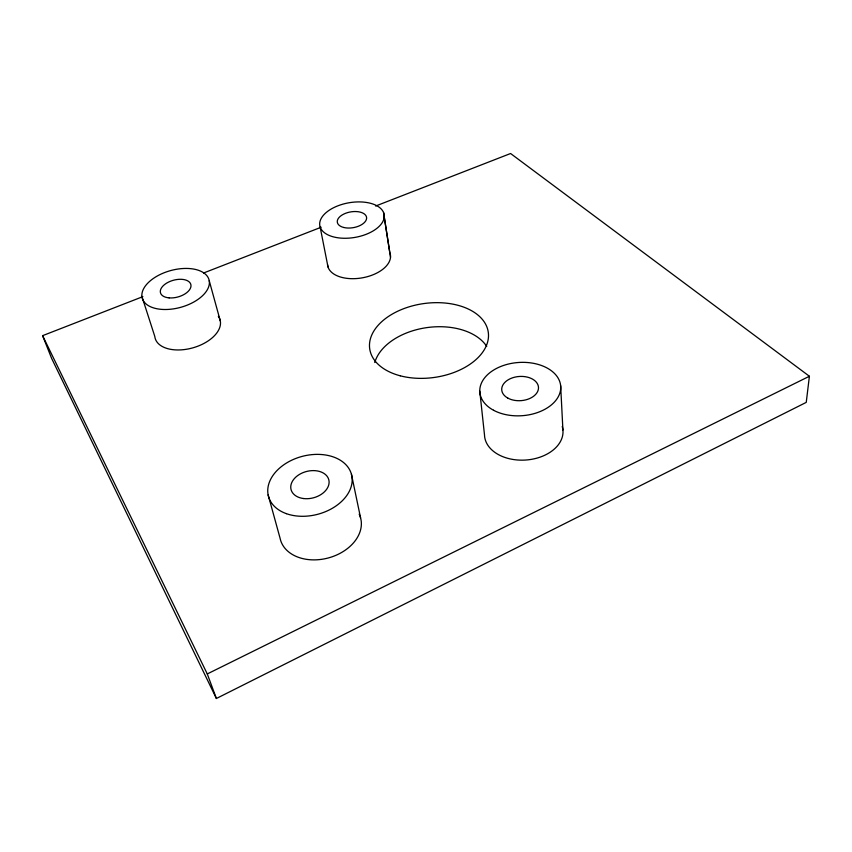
<?xml version="1.0" encoding="UTF-8"?>
<svg xmlns="http://www.w3.org/2000/svg" width="852" height="852" viewBox="0 0 852 852"><rect width="100%" height="100%" fill="white"/><g stroke="black" fill="none" stroke-linecap="round" stroke-linejoin="round"><path stroke-width="1.28" d="M375.636 206.035L510.582 153.509L809.4 376.254L806.248 402.378L216.387 698.491L51.631 358.404L42.6 335.667L142.88 296.634M216.387 698.491L207.281 673.943L809.4 376.254M203.543 273.013L321.161 227.239M42.6 335.667L207.281 673.943M141.879 296.347L154.787 336.402A33.739 19.447 -15.8 0 0 194.597 347.328A33.739 19.447 -15.8 0 0 218.336 316.337M209.241 280.755A34.644 19.053 -15.4 0 1 161.667 309.382A34.644 19.053 -15.4 0 1 155.948 276.783A34.644 19.053 -15.4 0 1 209.241 280.755L220.327 321.012M268.146 494.895L280.063 538.176A41.546 30.203 -15.1 0 0 330.075 557.453A41.546 30.203 -15.1 0 0 359.182 514.129M351.418 474.149L360.566 517.824M320.139 226.994L328.009 266.985M383.549 212.457L389.801 252.618A31.833 17.977 -9.9 0 1 363.154 277.677A31.833 17.977 -9.9 0 1 327.551 264.674M384.241 216.994A32.642 17.572 -9.8 0 1 334.485 237.144A32.642 17.572 -9.8 0 1 337.19 206.099A32.642 17.572 -9.8 0 1 384.241 216.994L390.514 257.261M479.772 391.111L484.5 434.914A39.298 26.966 -3.6 0 0 527.974 459.835A39.298 26.966 -3.6 0 0 562.235 426.511M560.648 385.711L562.916 429.994M374.773 362.537A58.884 37.637 -7.8 0 1 426.628 327.647A58.884 37.637 -7.8 0 1 486.726 346.413M400.238 375.796A59.864 37.307 -7.9 0 0 488.494 334.783A59.864 37.307 -7.9 0 0 398.214 310.991A59.864 37.307 -7.9 0 0 400.238 375.796M303.408 498.526A19.511 13.621 -14.6 0 0 328.808 479.782A19.511 13.621 -14.6 0 0 297.55 475.682A19.511 13.621 -14.6 0 0 303.408 498.526M507.771 398.065A18.424 12.12 -4.1 0 0 538.091 390.376A18.424 12.12 -4.1 0 0 514.448 377.244A18.424 12.12 -4.1 0 0 507.771 398.065M343.846 227.505A14.835 7.987 -9.8 0 0 366.594 218.474A14.835 7.987 -9.8 0 0 345.369 213.373A14.835 7.987 -9.8 0 0 343.846 227.505M169.133 297.88A15.741 8.658 -15.4 0 0 190.944 284.994A15.741 8.658 -15.4 0 0 166.854 282.992A15.741 8.658 -15.4 0 0 169.133 297.88M286.368 513.66A42.93 29.98 -14.6 0 0 352.089 481.998A42.93 29.98 -14.6 0 0 291.448 460.336A42.93 29.98 -14.6 0 0 286.368 513.66M493.521 410.238A40.545 26.668 -4.1 0 0 559.956 392.74A40.545 26.668 -4.1 0 0 507.291 364.326A40.545 26.668 -4.1 0 0 493.521 410.238"/></g></svg>
